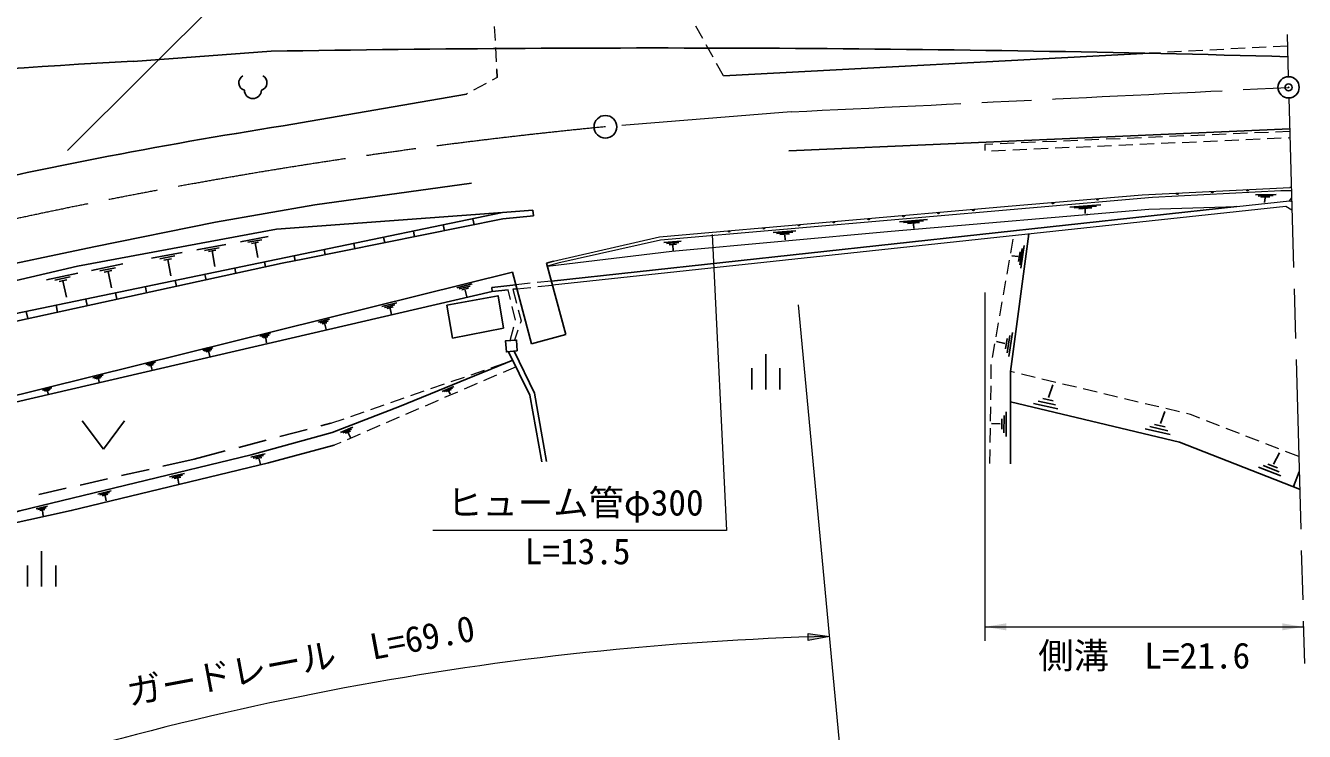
# Model space of a CAD drawing. Units: millimetres, scale not verified. Extents: x 40000 to 680000, y 20000 to 380000.
# Drawn here: x 436234 to 526635, y 266017 to 315922 of the extents above; entities that cross this region are included whole.
import ezdxf
from ezdxf.enums import TextEntityAlignment as Align

# ---------------------------------------------------------------- set-up
doc = ezdxf.new("R2010")
doc.units = ezdxf.units.MM
doc.header["$LTSCALE"] = 1000
doc.header["$PDMODE"] = 32
doc.header["$PDSIZE"] = 500
doc.linetypes.add('CHAIN', pattern=[18.5, 12, -1.5, 3.5, -1.5])
for name, color, linetype, lineweight in [('M-BGD', 7, 'Continuous', 25), ('M-BMK', 2, 'CHAIN', 13), ('M-BMK-SRVR', 3, 'Continuous', 25), ('M-STR-HTXT', 7, 'Continuous', 13), ('M-STR-STRC', 7, 'Continuous', 25), ('M-STR-STRD', 5, 'Continuous', 25)]:
    doc.layers.add(name, color=color, linetype=linetype, lineweight=lineweight)
doc.layers.add('M-OTRS', color=6, linetype='Continuous')
doc.styles.add('ＭＳ ゴシック', font='')
doc.styles.get('ＭＳ ゴシック').set_extended_font_data('MS Gothic')

# ---------------------------------------------------------------- blocks, each defined once
blk = doc.blocks.new('filled_arrow')
at = {"color": 0, "linetype": 'Continuous', "lineweight": -2}
blk.add_solid([(7.5, 1.25), (0, 0), (7.5, -1.25)], dxfattribs=at)

msp = doc.modelspace()

# ---------------------------------------------------------------- hatches: boundary and pattern name
at = {"layer": 'M-STR-HTXT'}
msp.add_hatch(color=256, dxfattribs=at).paths.add_polyline_path([(493053, 272740), (491561, 272449), (491547, 272949)])

# ---------------------------------------------------------------- linework, layer by layer
at = {"layer": 'M-BGD', "lineweight": 13}
for p, q in [((469365, 315861), (469419, 314862)), ((484109, 314998), (483623, 315872)), ((469445, 314363), (469499, 313364)), ((484839, 313688), (484353, 314562)), ((516446, 314004), (515657, 313962)), ((517944, 314083), (516945, 314030)), ((519442, 314162), (518443, 314109)), ((520940, 314241), (519941, 314188)), ((522438, 314320), (521439, 314267)), ((523936, 314398), (522937, 314346)), ((525434, 314477), (524435, 314425)), ((469525, 312865), (469559, 312245)), ((485568, 312377), (485082, 313251)), ((469559, 312245), (469225, 312065)), ((467463, 311118), (467395, 311082)), ((468784, 311829), (467903, 311355)), ((522603, 308305), (521604, 308263)), ((524101, 308369), (523102, 308327)), ((525600, 308433), (524601, 308390)), ((504619, 307542), (504049, 307518)), ((504049, 307518), (504053, 307088)), ((506117, 307606), (505118, 307564)), ((507616, 307670), (506617, 307627)), ((509115, 307733), (508116, 307691)), ((510613, 307797), (509614, 307754)), ((510509, 307335), (511508, 307379)), ((512112, 307860), (511113, 307818)), ((512007, 307401), (513006, 307445)), ((513611, 307924), (512612, 307882)), ((513506, 307467), (514505, 307511)), ((515109, 307988), (514110, 307945)), ((515005, 307533), (516004, 307577)), ((516608, 308051), (515609, 308009)), ((516503, 307599), (517502, 307643)), ((518107, 308115), (517108, 308072)), ((518002, 307665), (519001, 307709)), ((519605, 308178), (518606, 308136)), ((519500, 307731), (520499, 307775)), ((521104, 308242), (520105, 308199)), ((520999, 307797), (521998, 307841)), ((522497, 307863), (523496, 307907)), ((523996, 307929), (524995, 307973)), ((525494, 307995), (525612, 308000)), ((504515, 307071), (505514, 307115)), ((506013, 307137), (507012, 307181)), ((507512, 307203), (508511, 307247)), ((509010, 307269), (510009, 307313)), ((525709, 304482), (525608, 304473)), ((525311, 303135), (473480, 297575)), ((525753, 302878), (525311, 303135)), ((525729, 303736), (525555, 303538)), ((525737, 303456), (525583, 303541)), ((505883, 299833), (506058, 300817)), ((505622, 298356), (505796, 299340)), ((471912, 297699), (470918, 297591)), ((473403, 297861), (472409, 297753)), ((472456, 297465), (473450, 297572)), ((505360, 296879), (505534, 297863)), ((470506, 296552), (470339, 297238)), ((470689, 297276), (470937, 296307)), ((470964, 297305), (471959, 297412)), ((470860, 295094), (470624, 296066)), ((471061, 295823), (471258, 295057)), ((505098, 295402), (505273, 296386)), ((471258, 295057), (471191, 294858)), ((504837, 293925), (505011, 294909)), ((470494, 293648), (470760, 294612)), ((471032, 294384), (470793, 293671)), ((504575, 292448), (504749, 293432)), ((469145, 291730), (470090, 292058)), ((470562, 292222), (470677, 292261)), ((467728, 291239), (468673, 291567)), ((469528, 291201), (468610, 290805)), ((470906, 291795), (469987, 291399)), ((504487, 290954), (504501, 291954)), ((506138, 291392), (505860, 291459)), ((507597, 291044), (506624, 291276)), ((464893, 290257), (465838, 290584)), ((466310, 290748), (467255, 291075)), ((468151, 290606), (467233, 290210)), ((504467, 289454), (504481, 290454)), ((509056, 290696), (508083, 290928)), ((510515, 290348), (509542, 290580)), ((511974, 290000), (511001, 290232)), ((462059, 289274), (463003, 289602)), ((463476, 289765), (464421, 290093)), ((465397, 289418), (464479, 289021)), ((466774, 290012), (465856, 289616)), ((513433, 289652), (512461, 289884)), ((514892, 289304), (513920, 289536)), ((459224, 288292), (460169, 288619)), ((460641, 288783), (461586, 289110)), ((464019, 288823), (463101, 288427)), ((504447, 287955), (504460, 288955)), ((516351, 288955), (515379, 289187)), ((517810, 288607), (516838, 288839)), ((518574, 288425), (518297, 288491)), ((519240, 288166), (518574, 288425)), ((457807, 287800), (458752, 288128)), ((461265, 287635), (460347, 287238)), ((462642, 288229), (461724, 287833)), ((520639, 287623), (519707, 287985)), ((459888, 287040), (458970, 286644)), ((504427, 286455), (504440, 287455)), ((522037, 287081), (521105, 287442)), ((523435, 286538), (522503, 286900)), ((458511, 286446), (458055, 286249)), ((504406, 284955), (504420, 285955)), ((524834, 285995), (523902, 286357)), ((526232, 285452), (525300, 285814))]:
    msp.add_line(p, q, dxfattribs=at)
at = {"layer": 'M-BGD'}
for p, q in [((453594, 314108), (443848, 313393)), ((485568, 312377), (515657, 313962)), ((469554, 312800), (469559, 312245)), ((454438, 308837), (467395, 311082)), ((525595, 308624), (490182, 307069)), ((523166, 303949), (524646, 303988)), ((523362, 303872), (524419, 303900)), ((523558, 303795), (524192, 303812)), ((523865, 303748), (523803, 303417)), ((472098, 302868), (472129, 302474)), ((521850, 303124), (473403, 297861)), ((510051, 303087), (512244, 303251)), ((510364, 303030), (511931, 303147)), ((510677, 302973), (511617, 303043)), ((511147, 302954), (511147, 302631)), ((453980, 301519), (469954, 302699)), ((467859, 302264), (467946, 301845)), ((498004, 302054), (499993, 302211)), ((498291, 301993), (499712, 302105)), ((498579, 301932), (499431, 301999)), ((511256, 302559), (511303, 302563)), ((463649, 301390), (463731, 300996)), ((465754, 301827), (465839, 301420)), ((489073, 301285), (490686, 301411)), ((489312, 301215), (490464, 301305)), ((489552, 301146), (490243, 301200)), ((489903, 301114), (489939, 300764)), ((499007, 301909), (499020, 301575)), ((507146, 301187), (505860, 291459)), ((448342, 300069), (450399, 300450)), ((448882, 300027), (449910, 300218)), ((451432, 300641), (453391, 301003)), ((451946, 300601), (452925, 300782)), ((452215, 300516), (452705, 300606)), ((452460, 300561), (452653, 299517)), ((459439, 300517), (459515, 300148)), ((461544, 300954), (461623, 300572)), ((481349, 300585), (482589, 300685)), ((481533, 300508), (482419, 300580)), ((481718, 300430), (482249, 300474)), ((481988, 300391), (482017, 300025)), ((506679, 300150), (506515, 299004)), ((506824, 300369), (506594, 298765)), ((445146, 299479), (447307, 299878)), ((445713, 299434), (446793, 299634)), ((446010, 299340), (446550, 299440)), ((446280, 299390), (446493, 298238)), ((449164, 299938), (449678, 300033)), ((449421, 299985), (449624, 298888)), ((455228, 299643), (455300, 299300)), ((457334, 300080), (457407, 299724)), ((473562, 299264), (473065, 299131)), ((506410, 299595), (505961, 299637)), ((506534, 299932), (506435, 299244)), ((433629, 289294), (470649, 298487)), ((437712, 297950), (439918, 298407)), ((440899, 298610), (443102, 299066)), ((441480, 298577), (442582, 298805)), ((441786, 298487), (442337, 298601)), ((442061, 298544), (442305, 297369)), ((448913, 298332), (448994, 297943)), ((451018, 298769), (451095, 298399)), ((453123, 299206), (453196, 298855)), ((471997, 293431), (470649, 298487)), ((474413, 294075), (473065, 299131)), ((438294, 297917), (439397, 298146)), ((438600, 297827), (439152, 297941)), ((438876, 297884), (439119, 296708)), ((444703, 297458), (444791, 297031)), ((446808, 297895), (446892, 297487)), ((466712, 297383), (467794, 297651)), ((466891, 297306), (467663, 297498)), ((470889, 297588), (469182, 297403)), ((433622, 288853), (469213, 297117)), ((440492, 296584), (440589, 296120)), ((442598, 297021), (442690, 296575)), ((467070, 297230), (467533, 297345)), ((467318, 297211), (467415, 296751)), ((469213, 297117), (469182, 297403)), ((470339, 297238), (469213, 297117)), ((470964, 297305), (470689, 297276)), ((436282, 295710), (436386, 295208)), ((438387, 296147), (438488, 295664)), ((461425, 296067), (462473, 296327)), ((461598, 295997), (462346, 296183)), ((461770, 295928), (462219, 296039)), ((462009, 295912), (462099, 295485)), ((456928, 294963), (457716, 295156)), ((457064, 294897), (457627, 295034)), ((457200, 294830), (457537, 294912)), ((457384, 294808), (457478, 294431)), ((452805, 293962), (453556, 294143)), ((452926, 293903), (453463, 294032)), ((453048, 293843), (453370, 293921)), ((453218, 293825), (453276, 293483)), ((471997, 293431), (474413, 294075)), ((505810, 294010), (505623, 292794)), ((505998, 294221), (505736, 292519)), ((448764, 292955), (449475, 293130)), ((448887, 292903), (449395, 293027)), ((449010, 292850), (449315, 292925)), ((505465, 293454), (504862, 293581)), ((505622, 293798), (505509, 293069)), ((444726, 291948), (445410, 292116)), ((444841, 291902), (445329, 292022)), ((449177, 292835), (449263, 292525)), ((488562, 290192), (488562, 292692)), ((440999, 291011), (441711, 291195)), ((441112, 290979), (441620, 291111)), ((444956, 291857), (445249, 291928)), ((445114, 291846), (445183, 291567)), ((487562, 291692), (487562, 290192)), ((489562, 291692), (489562, 290192)), ((505860, 291459), (505861, 284935)), ((437429, 290135), (438086, 290309)), ((437533, 290109), (438002, 290234)), ((441224, 290947), (441530, 291026)), ((441384, 290948), (441428, 290715)), ((465686, 290060), (466503, 290395)), ((465827, 290052), (466411, 290291)), ((508549, 289618), (508846, 290533)), ((437637, 290084), (437918, 290158)), ((437784, 290088), (437825, 289886)), ((465968, 290043), (466319, 290187)), ((466160, 290078), (466259, 289853)), ((505861, 289318), (517809, 286467)), ((509038, 289102), (507812, 289373)), ((508867, 289384), (508132, 289547)), ((505560, 288602), (505543, 286867)), ((509208, 288819), (507493, 289198)), ((516469, 287778), (516778, 288625)), ((440232, 287982), (441732, 285982)), ((441732, 285982), (443232, 287982)), ((457807, 287800), (457117, 287620)), ((458494, 287152), (459365, 287528)), ((505135, 287754), (504511, 287782)), ((505243, 288121), (505236, 287377)), ((505401, 288362), (505390, 287122)), ((516972, 287279), (515709, 287569)), ((516797, 287549), (516039, 287723)), ((453248, 286608), (451313, 286102)), ((456150, 287367), (454215, 286861)), ((458659, 287124), (459281, 287392)), ((458823, 287096), (459197, 287257)), ((459037, 287121), (459198, 286794)), ((517148, 287010), (515380, 287416)), ((450345, 285849), (448154, 285277)), ((526295, 283153), (517809, 286467)), ((524457, 284923), (524878, 285725)), ((448154, 285277), (445935, 284769)), ((452162, 285402), (453178, 285654)), ((452332, 285342), (453058, 285522)), ((452503, 285283), (452938, 285390)), ((452737, 285273), (452839, 284890)), ((524848, 284369), (523716, 284808)), ((524727, 284657), (524048, 284921)), ((442035, 283878), (440085, 283433)), ((444960, 284547), (443010, 284101)), ((446398, 284009), (447471, 284260)), ((446571, 283953), (447337, 284133)), ((446744, 283897), (447204, 284005)), ((446987, 283890), (447066, 283524)), ((524969, 284080), (523384, 284696)), ((525855, 283325), (526262, 284366)), ((439111, 283210), (437161, 282765)), ((441330, 282800), (442286, 283026)), ((441486, 282742), (442169, 282904)), ((441642, 282685), (442051, 282782)), ((441859, 282673), (441936, 282314)), ((436972, 281760), (437792, 281953)), ((437104, 281698), (437689, 281836)), ((437235, 281636), (437586, 281718)), ((437420, 281617), (437477, 281259)), ((437367, 278759), (437367, 276259)), ((436367, 277759), (436367, 276259)), ((438367, 277759), (438367, 276259))]:
    msp.add_line(p, q, dxfattribs=at)
at = {"layer": 'M-BGD', "lineweight": 13}
for points in [[(525715, 304238), (524977, 304229), (515887, 303766), (481123, 300758), (473859, 299134), (473125, 298906)], [(473562, 299264), (481035, 300991), (505694, 303142), (515172, 303950), (525608, 304473)], [(473125, 298906), (481925, 299961), (497416, 301379), (515641, 302932), (521850, 303124), (525583, 303541)]]:
    msp.add_lwpolyline(points, dxfattribs=at)
at = {"layer": 'M-BGD'}
for points in [[(472098, 302868), (469954, 302699), (455888, 299780)], [(455944, 299430), (469972, 302252), (472129, 302474)], [(410628, 290949), (418240, 293406), (427389, 295990), (439908, 298917), (453980, 301519)], [(406944, 289344), (408873, 288050), (410180, 288256), (434266, 294747), (454373, 299113), (455944, 299430)], [(455888, 299780), (434177, 295273), (409114, 289007), (408100, 289712)], [(470763, 292905), (472205, 289937), (473052, 285102)], [(470677, 292261), (462658, 288996), (457910, 287156)], [(472719, 285070), (471888, 289792), (470381, 292865)], [(457910, 287156), (452178, 285561), (435822, 281621), (425393, 278838), (423360, 278416), (412947, 276711), (411547, 276957)], [(413523, 282430), (411834, 277641), (411367, 276527), (411625, 275706), (424660, 277840), (430248, 279617), (439466, 281634), (453409, 285000), (458055, 286249)]]:
    msp.add_lwpolyline(points, dxfattribs=at)
for points in [[(470021, 294527), (469639, 296824), (466018, 296154), (466417, 293831)], [(470994, 292930), (470941, 293682), (470149, 293621), (470219, 292848)]]:
    msp.add_lwpolyline(points, close=True, dxfattribs=at)
for centre, radius, start, end in [((480823, -1304841), 1619178, 88.42048, 90.96357), ((468077, -165021), 479028, 92.8993, 102.76137), ((451837, 311878), 536, 116.08703, 255.33416), ((452766, 311878), 536, 284.66584, 63.91297), ((452301, 311359), 600, 180, 360), ((510775, -49768), 363003, 98.92815, 103.15017), ((517650, 304074), 75, 182.87026, 2.87026), ((517650, 304074), 37.5, 182.87026, 2.87026), ((520128, 304198), 75, 182.87026, 2.87026), ((520128, 304198), 37.5, 182.87135, 2.86917), ((522606, 304323), 75, 182.87026, 2.87026), ((522606, 304323), 37.5, 182.87026, 2.87026), ((503228, 302926), 75, 184.98505, 4.98505), ((503228, 302926), 37.5, 184.98505, 4.98505), ((508853, 303411), 75, 184.87521, 4.87521), ((508853, 303411), 37.5, 184.87521, 4.87521), ((512013, 303681), 75, 184.87521, 4.87521), ((512013, 303681), 37.5, 184.87631, 4.87412), ((493364, 302066), 75, 184.98538, 4.98473), ((493364, 302066), 37.5, 184.98417, 4.98594), ((495830, 302281), 75, 184.98505, 4.98505), ((495830, 302281), 37.5, 184.98615, 4.98395), ((498296, 302496), 75, 184.98505, 4.98505), ((498296, 302496), 37.5, 184.98615, 4.98395), ((500762, 302711), 75, 184.98505, 4.98505), ((500762, 302711), 37.5, 184.98505, 4.98505), ((485967, 301421), 75, 184.98538, 4.98473), ((485967, 301421), 37.5, 184.98505, 4.98505), ((488433, 301636), 75, 184.98505, 4.98505), ((488433, 301636), 37.5, 184.98505, 4.98505), ((490899, 301851), 75, 184.98538, 4.98473), ((490899, 301851), 37.5, 184.98505, 4.98505)]:
    msp.add_arc(centre, radius, start, end, dxfattribs=at)
at = {"layer": 'M-BMK'}
for p, q in [((524394, 352285), (525494, 312301)), ((525535, 310801), (526635, 270816)), ((490350, 309828), (477219, 308768))]:
    msp.add_line(p, q, dxfattribs=at)
for centre, radius, start, end in [((-368982, 18205799), 17916591, 272.74913, 272.86172), ((512351, -52799), 363269, 95.5498, 102.64655)]:
    msp.add_arc(centre, radius, start, end, dxfattribs=at)
at = {"layer": 'M-BMK-SRVR'}
for centre, radius in [((525514, 311551), 750), ((477219, 308768), 800)]:
    msp.add_circle(centre, radius, dxfattribs=at)
at = {"layer": 'M-OTRS'}
msp.add_point((525514, 311551), dxfattribs=at)
at = {"layer": 'M-STR-HTXT'}
for p, q in [((504053, 297038), (504053, 272413)), ((490845, 296175), (494209, 260474)), ((504053, 273413), (526563, 273413))]:
    msp.add_line(p, q, dxfattribs=at)
msp.add_lwpolyline([(484771, 301142), (485778, 280228), (465028, 280228)], dxfattribs=at)
msp.add_lwpolyline([(493053, 272740), (491561, 272449), (491547, 272949)], close=True, dxfattribs=at)
msp.add_arc((498949, 54730), 218089, 91.5492, 109.67667, dxfattribs=at)
at = {"layer": 'M-STR-STRC'}
msp.add_line((479813, 347581), (439186, 307080), dxfattribs=at)
at = {"layer": 'M-STR-STRD'}
msp.add_lwpolyline([(409403, 292529), (418621, 295168), (427557, 297384), (432764, 298545), (441067, 300269), (449668, 302011), (456670, 303242), (467758, 304784)], dxfattribs=at)

# ---------------------------------------------------------------- block references
at = {"layer": 'M-STR-HTXT', "xscale": 200, "yscale": 200}
msp.add_blockref('filled_arrow', (504053, 273413), dxfattribs=at)
at = {"layer": 'M-STR-HTXT', "xscale": 200, "yscale": 200, "rotation": 180}
msp.add_blockref('filled_arrow', (526563, 273413), dxfattribs=at)

# ---------------------------------------------------------------- texts
at = {"layer": 'M-STR-HTXT', "style": 'ＭＳ ゴシック'}
for s, p in [('ヒューム管φ300', (466028, 280728)), ('L=13.5', (471516, 277286))]:
    msp.add_text(s, height=1833, dxfattribs=at).set_placement(p, align=Align.BOTTOM_LEFT)
msp.add_text('ガードレール  L=69.0', height=1833, rotation=10.613, dxfattribs=at).set_placement((455946, 269612), align=Align.BOTTOM_CENTER)
msp.add_text('側溝\u3000L=21.6', height=1833, dxfattribs=at).set_placement((515308, 269913), align=Align.BOTTOM_CENTER)

doc.saveas('drawing.dxf')
